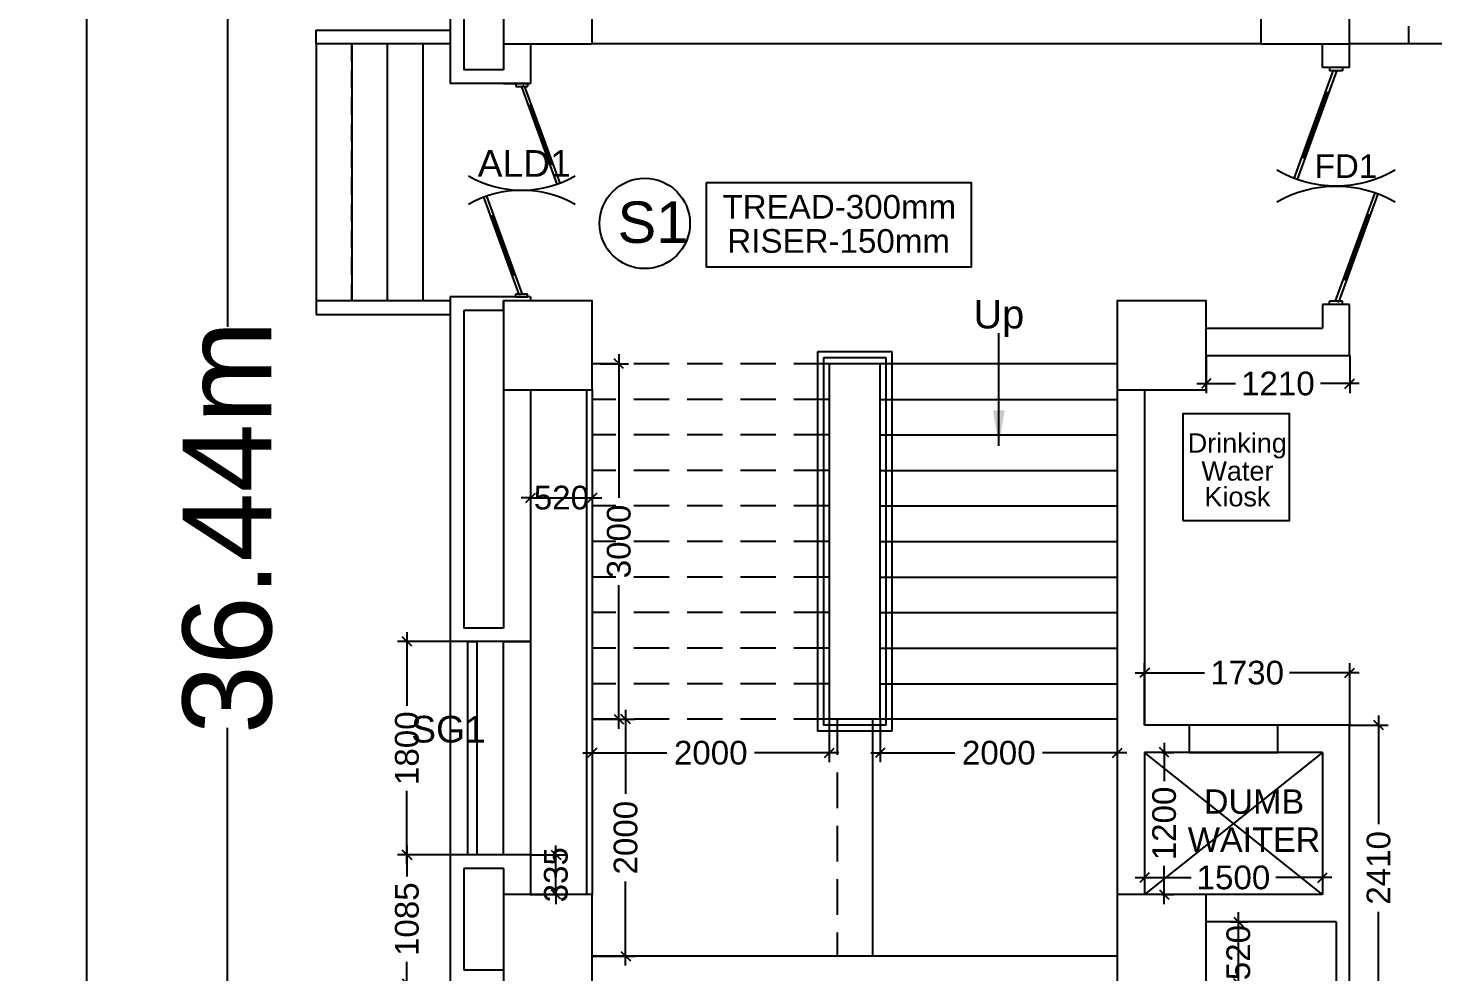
# Model space of a CAD drawing. Extents: x 6345096 to 6738923, y -6490958 to -6305885.
# Drawn here: x 6527889 to 6539742, y -6358988 to -6351022 of the extents above; entities that cross this region are included whole.
import ezdxf
from ezdxf.enums import TextEntityAlignment as Align

# ---------------------------------------------------------------- set-up
doc = ezdxf.new("R2010")
doc.units = 0
doc.header["$LTSCALE"] = 600
doc.header["$MEASUREMENT"] = 0
doc.header["$PDMODE"] = 35
doc.linetypes.add('DASHED', pattern=[0.75, 0.5, -0.25])
doc.linetypes.add('HIDDEN', pattern=[0.375, 0.25, -0.125])
doc.layers.get('0').update_dxf_attribs({"linetype": 'CONTINUOUS'})
doc.layers.get('Defpoints').update_dxf_attribs({"linetype": 'CONTINUOUS'})
for name, color, linetype in [('DIM', 8, 'CONTINUOUS'), ('DOOR', 32, 'CONTINUOUS'), ('Duct', 8, 'CONTINUOUS'), ('Ele Proje.', 7, 'CONTINUOUS'), ('Ele. Proj', 7, 'CONTINUOUS'), ('Fire Door', 10, 'CONTINUOUS'), ('HS', 251, 'CONTINUOUS'), ('joinery', 7, 'CONTINUOUS'), ('LA-column', 3, 'CONTINUOUS'), ('Railing', 21, 'CONTINUOUS'), ('Stairscase', 7, 'CONTINUOUS'), ('STEPS', 7, 'CONTINUOUS'), ('TEXT', 6, 'CONTINUOUS'), ('Walls', 7, 'CONTINUOUS'), ('WIN', 151, 'CONTINUOUS'), ('Working Dim', 5, 'CONTINUOUS')]:
    doc.layers.add(name, color=color, linetype=linetype)
doc.styles.add('ari', font='arial.ttf')
doc.styles.add('ARIAL', font='arial.ttf')
doc.styles.get("Standard").update_dxf_attribs({"font": 'romans.shx'})
doc.dimstyles.new('int. dim', dxfattribs={"dimtxt": 200, "dimasz": 80, "dimexe": 80, "dimexo": 0, "dimgap": 70, "dimtad": 0, "dimdec": 0, "dimzin": 12, "dimdsep": 46, "dimtxsty": 'ari', "dimblk": 'OBLIQUE', "dimcen": 2, "dimdle": 80, "dimclrd": 256, "dimclre": 256, "dimclrt": 6, "dimadec": 0, "dimazin": 0, "dimtfac": 1, "dimtdec": 0, "dimtix": 1, "dimtmove": 2, "dimatfit": 3, "dimfxl": 1, "dimtolj": 1, "dimtzin": 0, "dimlwd": -1, "dimlwe": -1, "dimarcsym": 0})
doc.dimstyles.new('STANDARD$0', dxfattribs={"dimscale": 0, "dimtxt": 150, "dimasz": 125, "dimexe": 0.75, "dimexo": 1, "dimgap": 25, "dimtad": 1, "dimdec": 0, "dimdsep": 46, "dimtxsty": 'Standard', "dimblk1": 'DOT', "dimblk2": 'DOT', "dimsah": 1, "dimcen": 2.5, "dimclrd": 1, "dimclre": 1, "dimclrt": 3, "dimadec": 0, "dimazin": 0, "dimtfac": 1, "dimtdec": 0, "dimtmove": 0, "dimatfit": 3, "dimldrblk": 'DOT', "dimfxl": 1, "dimtolj": 1, "dimtzin": 0, "dimarcsym": 0})

# ---------------------------------------------------------------- blocks, each defined once
blk = doc.blocks.new('A$C15456D16')
at = {"layer": 'Fire Door'}
for p, q in [((969, -4), (56, 329)), ((969, -4), (56, 329)), ((969, -4), (56, 329)), ((979, 23), (65, 355)), ((979, 23), (65, 355)), ((979, 23), (65, 355)), ((248, 289), (238, 262)), ((248, 289), (238, 262)), ((248, 289), (238, 262)), ((791, 76), (243, 276)), ((791, 76), (243, 276)), ((791, 76), (243, 276)), ((-1000, 56), (-972, 56)), ((-1000, -56), (-1000, 56)), ((-1000, 56), (-972, 56)), ((-1000, -56), (-1000, 56)), ((-1000, 56), (-972, 56)), ((-1000, -56), (-1000, 56)), ((-979, -23), (-969, 4)), ((-979, -23), (-969, 4)), ((-979, -23), (-969, 4)), ((-972, -56), (-972, 56)), ((-972, -56), (-972, 56)), ((-972, -56), (-972, 56)), ((-969, 4), (-56, -329)), ((-969, 4), (-56, -329)), ((-969, 4), (-56, -329)), ((796, 89), (786, 63)), ((796, 89), (786, 63)), ((796, 89), (786, 63)), ((979, 23), (969, -4)), ((979, 23), (969, -4)), ((979, 23), (969, -4)), ((1000, 56), (972, 56)), ((972, -56), (972, 56)), ((1000, 56), (972, 56)), ((972, -56), (972, 56)), ((1000, 56), (972, 56)), ((972, -56), (972, 56)), ((1000, -56), (1000, 56)), ((1000, -56), (1000, 56)), ((1000, -56), (1000, 56)), ((-1000, -56), (-972, -56)), ((-1000, -56), (-972, -56)), ((-1000, -56), (-972, -56)), ((-979, -23), (-65, -355)), ((-979, -23), (-65, -355)), ((-979, -23), (-65, -355)), ((-796, -89), (-786, -63)), ((-796, -89), (-786, -63)), ((-796, -89), (-786, -63)), ((-791, -76), (-243, -276)), ((-791, -76), (-243, -276)), ((-791, -76), (-243, -276)), ((1000, -56), (972, -56)), ((1000, -56), (972, -56)), ((1000, -56), (972, -56)), ((-238, -262), (-248, -289)), ((-238, -262), (-248, -289)), ((-238, -262), (-248, -289))]:
    blk.add_line(p, q, dxfattribs=at)
at = {"layer": 'Fire Door', "extrusion": (0, 0, -1)}
for centre, major_axis, start_param, end_param in [((-1000, 0), (-1000, 0), 2.617886, 3.665084), ((-1000, 0), (-1000, 0), 2.617886, 3.665084), ((-1000, 0), (-1000, 0), 2.617886, 3.665084), ((1000, 0), (1000, 0), 2.618102, 3.665299), ((1000, 0), (1000, 0), 2.618102, 3.665299), ((1000, 0), (1000, 0), 2.618102, 3.665299)]:
    blk.add_ellipse(centre, major_axis=major_axis, ratio=1, start_param=start_param, end_param=end_param, dxfattribs=at)
blk = doc.blocks.new('_Oblique')
at = {"color": 0, "linetype": 'ByBlock', "lineweight": -2}
blk.add_line((-0.5, -0.5), (0.5, 0.5), dxfattribs=at)
blk = doc.blocks.new('*D468')
at = {"layer": 'Defpoints', "color": 0, "transparency": 16777216}
for p in [(6531899, -6337015, 5), (6528381, -6454874), (6532049, -6454874, 5)]:
    blk.add_point(p, dxfattribs=at)
at = {"layer": 'DIM', "color": 8, "transparency": 16777216}
for p, q in [((6528381, -6336715), (6528381, -6393996)), ((6531899, -6337015), (6528081, -6337015)), ((6528381, -6455174), (6528381, -6397894)), ((6532049, -6454874), (6528081, -6454874))]:
    blk.add_line(p, q, dxfattribs=at)
at = {"layer": 'DIM', "color": 8, "transparency": 16777216, "xscale": 300, "yscale": 300, "zscale": 300}
for p, rotation in [((6528381, -6337015), 90), ((6528381, -6454874), 270)]:
    blk.add_blockref('_Oblique', p, dxfattribs=dict(at, rotation=rotation))
at = {"layer": 'DIM', "color": 7, "transparency": 16777216, "insert": (6528381, -6395945), "char_height": 750, "attachment_point": 5, "rotation": 90, "style": 'ari'}
blk.add_mtext('\\A1;117.86m', dxfattribs=at)
blk = doc.blocks.new('*D476')
at = {"layer": 'Defpoints', "color": 0, "transparency": 16777216}
for p in [(6537829, -6353785, 5), (6539040, -6353785, 5), (6539040, -6354023)]:
    blk.add_point(p, dxfattribs=at)
at = {"layer": 'Working Dim', "transparency": 16777216}
for p, q in [((6537829, -6353785), (6537829, -6354103)), ((6539040, -6353785), (6539040, -6354103)), ((6537749, -6354023), (6538076, -6354023)), ((6539120, -6354023), (6538793, -6354023))]:
    blk.add_line(p, q, dxfattribs=at)
at = {"layer": 'Working Dim', "transparency": 16777216, "xscale": 80, "yscale": 80, "zscale": 80, "rotation": 180}
blk.add_blockref('_Oblique', (6537829, -6354023), dxfattribs=at)
at = {"layer": 'Working Dim', "transparency": 16777216, "xscale": 80, "yscale": 80, "zscale": 80}
blk.add_blockref('_Oblique', (6539040, -6354023), dxfattribs=at)
at = {"layer": 'Working Dim', "color": 6, "transparency": 16777216, "insert": (6538434, -6354023), "char_height": 200, "attachment_point": 5, "style": 'ari'}
blk.add_mtext('\\A1;1210', dxfattribs=at)
blk = doc.blocks.new('*D498')
at = {"layer": 'Defpoints', "color": 0, "transparency": 16777216}
for p in [(6538035, -6358565, 5), (6538101, -6358565), (6538035, -6359085, 5)]:
    blk.add_point(p, dxfattribs=at)
at = {"layer": 'Working Dim', "transparency": 16777216}
for p, q in [((6538035, -6358565), (6538181, -6358565)), ((6538101, -6358565), (6538101, -6358485)), ((6538101, -6359085), (6538101, -6358565)), ((6538035, -6359085), (6538181, -6359085)), ((6538101, -6359085), (6538101, -6359165))]:
    blk.add_line(p, q, dxfattribs=at)
at = {"layer": 'Working Dim', "transparency": 16777216, "xscale": 80, "yscale": 80, "zscale": 80}
for p, rotation in [((6538101, -6358565), 270), ((6538101, -6359085), 90)]:
    blk.add_blockref('_Oblique', p, dxfattribs=dict(at, rotation=rotation))
at = {"layer": 'Working Dim', "color": 6, "transparency": 16777216, "insert": (6538101, -6358825), "char_height": 200, "attachment_point": 5, "rotation": 90, "style": 'ari'}
blk.add_mtext('\\A1;520', dxfattribs=at)
blk = doc.blocks.new('*D501')
at = {"layer": 'Defpoints', "color": 0, "transparency": 16777216}
for p in [(6539040, -6356905, 5), (6539284, -6356905), (6539040, -6359315, 5)]:
    blk.add_point(p, dxfattribs=at)
at = {"layer": 'Working Dim', "transparency": 16777216}
for p, q in [((6539040, -6356905), (6539364, -6356905)), ((6539284, -6356825), (6539284, -6357740)), ((6539284, -6359395), (6539284, -6358480)), ((6539040, -6359315), (6539364, -6359315))]:
    blk.add_line(p, q, dxfattribs=at)
at = {"layer": 'Working Dim', "transparency": 16777216, "xscale": 80, "yscale": 80, "zscale": 80}
for p, rotation in [((6539284, -6356905), 90), ((6539284, -6359315), 270)]:
    blk.add_blockref('_Oblique', p, dxfattribs=dict(at, rotation=rotation))
at = {"layer": 'Working Dim', "color": 6, "transparency": 16777216, "insert": (6539284, -6358110), "char_height": 200, "attachment_point": 5, "rotation": 90, "style": 'ari'}
blk.add_mtext('\\A1;2410', dxfattribs=at)
blk = doc.blocks.new('*D502')
at = {"layer": 'Defpoints', "color": 0, "transparency": 16777216}
for p in [(6539040, -6356463), (6537310, -6356905, 5), (6539040, -6356905)]:
    blk.add_point(p, dxfattribs=at)
at = {"layer": 'Working Dim', "transparency": 16777216}
for p, q in [((6537230, -6356463), (6537816, -6356463)), ((6537310, -6356905), (6537310, -6356383)), ((6539120, -6356463), (6538533, -6356463)), ((6539040, -6356905), (6539040, -6356383))]:
    blk.add_line(p, q, dxfattribs=at)
at = {"layer": 'Working Dim', "transparency": 16777216, "xscale": 80, "yscale": 80, "zscale": 80, "rotation": 180}
blk.add_blockref('_Oblique', (6537310, -6356463), dxfattribs=at)
at = {"layer": 'Working Dim', "transparency": 16777216, "xscale": 80, "yscale": 80, "zscale": 80}
blk.add_blockref('_Oblique', (6539040, -6356463), dxfattribs=at)
at = {"layer": 'Working Dim', "color": 6, "transparency": 16777216, "insert": (6538175, -6356463), "char_height": 200, "attachment_point": 5, "style": 'ari'}
blk.add_mtext('\\A1;1730', dxfattribs=at)
blk = doc.blocks.new('*D503')
at = {"layer": 'Defpoints', "color": 0, "transparency": 16777216}
for p in [(6537309, -6358178, 5), (6538810, -6358178, 5), (6538810, -6358192)]:
    blk.add_point(p, dxfattribs=at)
at = {"layer": 'Working Dim', "transparency": 16777216}
for p, q in [((6537229, -6358192), (6537701, -6358192)), ((6537309, -6358178), (6537309, -6358272)), ((6538890, -6358192), (6538418, -6358192)), ((6538810, -6358178), (6538810, -6358272))]:
    blk.add_line(p, q, dxfattribs=at)
at = {"layer": 'Working Dim', "transparency": 16777216, "xscale": 80, "yscale": 80, "zscale": 80, "rotation": 180}
blk.add_blockref('_Oblique', (6537309, -6358192), dxfattribs=at)
at = {"layer": 'Working Dim', "transparency": 16777216, "xscale": 80, "yscale": 80, "zscale": 80}
blk.add_blockref('_Oblique', (6538810, -6358192), dxfattribs=at)
at = {"layer": 'Working Dim', "color": 6, "transparency": 16777216, "insert": (6538059, -6358192), "char_height": 200, "attachment_point": 5, "style": 'ari'}
blk.add_mtext('\\A1;1500', dxfattribs=at)
blk = doc.blocks.new('*D504')
at = {"layer": 'Defpoints', "color": 0, "transparency": 16777216}
for p in [(6537454, -6357135, 5), (6537475, -6357135), (6537454, -6358335, 5)]:
    blk.add_point(p, dxfattribs=at)
at = {"layer": 'Working Dim', "transparency": 16777216}
for p, q in [((6537475, -6357055), (6537475, -6357377)), ((6537454, -6357135), (6537555, -6357135)), ((6537475, -6358415), (6537475, -6358094)), ((6537454, -6358335), (6537555, -6358335))]:
    blk.add_line(p, q, dxfattribs=at)
at = {"layer": 'Working Dim', "transparency": 16777216, "xscale": 80, "yscale": 80, "zscale": 80}
for p, rotation in [((6537475, -6357135), 90), ((6537475, -6358335), 270)]:
    blk.add_blockref('_Oblique', p, dxfattribs=dict(at, rotation=rotation))
at = {"layer": 'Working Dim', "color": 6, "transparency": 16777216, "insert": (6537475, -6357735), "char_height": 200, "attachment_point": 5, "rotation": 90, "style": 'ari'}
blk.add_mtext('\\A1;1200', dxfattribs=at)
blk = doc.blocks.new('*D1292')
at = {"layer": 'Defpoints', "color": 0, "transparency": 16777216}
for p in [(6529573, -6337015), (6532419, -6337015, 3), (6531899, -6373456, -1)]:
    blk.add_point(p, dxfattribs=at)
at = {"layer": 'DIM', "color": 8, "transparency": 16777216}
for p, q in [((6529573, -6336715), (6529573, -6353543)), ((6532419, -6337015), (6529273, -6337015)), ((6529573, -6373756), (6529573, -6356928)), ((6531899, -6373456), (6529273, -6373456))]:
    blk.add_line(p, q, dxfattribs=at)
at = {"layer": 'DIM', "color": 8, "transparency": 16777216, "xscale": 300, "yscale": 300, "zscale": 300}
for p, rotation in [((6529573, -6337015), 90), ((6529573, -6373456), 270)]:
    blk.add_blockref('_Oblique', p, dxfattribs=dict(at, rotation=rotation))
at = {"layer": 'DIM', "color": 7, "transparency": 16777216, "insert": (6529573, -6355235), "char_height": 750, "attachment_point": 5, "rotation": 90, "style": 'ari'}
blk.add_mtext('\\A1;36.44m', dxfattribs=at)
blk = doc.blocks.new('Z$W@#5624')
at = {"layer": 'DOOR'}
for p, q in [((19, 470), (840, 769)), ((28, 446), (849, 745)), ((188, 518), (680, 697)), ((676, 709), (685, 685)), ((0, 400), (0, 499)), ((0, 499), (25, 499)), ((25, 400), (25, 499)), ((183, 529), (192, 506)), ((1798, 499), (1773, 499)), ((1773, 400), (1773, 499)), ((1798, 400), (1798, 499)), ((0, 400), (25, 400)), ((19, 470), (28, 446)), ((1770, 453), (949, 154)), ((1779, 429), (957, 130)), ((1610, 381), (1117, 202)), ((1614, 369), (1606, 393)), ((1779, 429), (1770, 453)), ((1798, 400), (1773, 400)), ((1113, 214), (1122, 190))]:
    blk.add_line(p, q, dxfattribs=at)
at = {"layer": 'DOOR', "color": 145}
for centre, start_param, end_param in [((0, 449), 2.617994, 3.665191), ((1798, 449), -0.523599, 0.523599)]:
    blk.add_ellipse(centre, major_axis=(-899, 0), ratio=1, start_param=start_param, end_param=end_param, dxfattribs=at)
blk = doc.blocks.new('*D1612')
at = {"layer": 'Defpoints', "color": 0, "transparency": 16777216}
for p in [(6531899, -6356200, -8), (6531086, -6358000), (6531899, -6358000, -13)]:
    blk.add_point(p, dxfattribs=at)
at = {"layer": 'Working Dim', "transparency": 16777216}
for p, q in [((6531899, -6356200), (6531006, -6356200)), ((6531086, -6356120), (6531086, -6356742)), ((6531086, -6358080), (6531086, -6357459)), ((6531899, -6358000), (6531006, -6358000))]:
    blk.add_line(p, q, dxfattribs=at)
at = {"layer": 'Working Dim', "transparency": 16777216, "xscale": 80, "yscale": 80, "zscale": 80}
for p, rotation in [((6531086, -6356200), 90), ((6531086, -6358000), 270)]:
    blk.add_blockref('_Oblique', p, dxfattribs=dict(at, rotation=rotation))
at = {"layer": 'Working Dim', "color": 6, "transparency": 16777216, "insert": (6531086, -6357100), "char_height": 200, "attachment_point": 5, "rotation": 90, "style": 'ari'}
blk.add_mtext('\\A1;1800', dxfattribs=at)
blk = doc.blocks.new('*D1613')
at = {"layer": 'Defpoints', "color": 0, "transparency": 16777216}
for p in [(6531899, -6358000, -23), (6531086, -6359085), (6531899, -6359085, -10)]:
    blk.add_point(p, dxfattribs=at)
at = {"layer": 'Working Dim', "transparency": 16777216}
for p, q in [((6531899, -6358000), (6531006, -6358000)), ((6531086, -6357920), (6531086, -6358183)), ((6531086, -6359165), (6531086, -6358903)), ((6531899, -6359085), (6531006, -6359085))]:
    blk.add_line(p, q, dxfattribs=at)
at = {"layer": 'Working Dim', "transparency": 16777216, "xscale": 80, "yscale": 80, "zscale": 80}
for p, rotation in [((6531086, -6358000), 90), ((6531086, -6359085), 270)]:
    blk.add_blockref('_Oblique', p, dxfattribs=dict(at, rotation=rotation))
at = {"layer": 'Working Dim', "color": 6, "transparency": 16777216, "insert": (6531086, -6358543), "char_height": 200, "attachment_point": 5, "rotation": 90, "style": 'ari'}
blk.add_mtext('\\A1;1085', dxfattribs=at)
blk = doc.blocks.new('*D1614')
at = {"layer": 'Defpoints', "color": 0, "transparency": 16777216}
for p in [(6532129, -6358000, -22), (6532343, -6358000), (6532126, -6358335, -9)]:
    blk.add_point(p, dxfattribs=at)
at = {"layer": 'Working Dim', "transparency": 16777216}
for p, q in [((6532129, -6358000), (6532423, -6358000)), ((6532343, -6358000), (6532343, -6357920)), ((6532343, -6358335), (6532343, -6358000)), ((6532126, -6358335), (6532423, -6358335)), ((6532343, -6358335), (6532343, -6358415))]:
    blk.add_line(p, q, dxfattribs=at)
at = {"layer": 'Working Dim', "transparency": 16777216, "xscale": 80, "yscale": 80, "zscale": 80}
for p, rotation in [((6532343, -6358000), 270), ((6532343, -6358335), 90)]:
    blk.add_blockref('_Oblique', p, dxfattribs=dict(at, rotation=rotation))
at = {"layer": 'Working Dim', "color": 6, "transparency": 16777216, "insert": (6532343, -6358168), "char_height": 200, "attachment_point": 5, "rotation": 90, "style": 'ari'}
blk.add_mtext('\\A1;335', dxfattribs=at)
blk = doc.blocks.new('*D1615')
at = {"layer": 'Defpoints', "color": 0, "transparency": 16777216}
for p in [(6532129, -6354975, -11), (6532649, -6354975, -9), (6532649, -6354986)]:
    blk.add_point(p, dxfattribs=at)
at = {"layer": 'Working Dim', "transparency": 16777216}
for p, q in [((6532129, -6354986), (6532049, -6354986)), ((6532129, -6354975), (6532129, -6355066)), ((6532129, -6354986), (6532649, -6354986)), ((6532649, -6354975), (6532649, -6355066)), ((6532649, -6354986), (6532729, -6354986))]:
    blk.add_line(p, q, dxfattribs=at)
at = {"layer": 'Working Dim', "transparency": 16777216, "xscale": 80, "yscale": 80, "zscale": 80}
blk.add_blockref('_Oblique', (6532129, -6354986), dxfattribs=at)
at = {"layer": 'Working Dim', "transparency": 16777216, "xscale": 80, "yscale": 80, "zscale": 80, "rotation": 180}
blk.add_blockref('_Oblique', (6532649, -6354986), dxfattribs=at)
at = {"layer": 'Working Dim', "color": 6, "transparency": 16777216, "insert": (6532389, -6354986), "char_height": 200, "attachment_point": 5, "style": 'ari'}
blk.add_mtext('\\A1;520', dxfattribs=at)
blk = doc.blocks.new('*D1742')
at = {"layer": 'Defpoints', "color": 0, "transparency": 16777216}
for p in [(6535079, -6356855, -5), (6537079, -6356855, 1), (6537079, -6357139)]:
    blk.add_point(p, dxfattribs=at)
at = {"layer": 'Working Dim', "transparency": 16777216}
for p, q in [((6535079, -6356855), (6535079, -6357219)), ((6537079, -6356855), (6537079, -6357219)), ((6534999, -6357139), (6535709, -6357139)), ((6537159, -6357139), (6536449, -6357139))]:
    blk.add_line(p, q, dxfattribs=at)
at = {"layer": 'Working Dim', "transparency": 16777216, "xscale": 80, "yscale": 80, "zscale": 80, "rotation": 180}
blk.add_blockref('_Oblique', (6535079, -6357139), dxfattribs=at)
at = {"layer": 'Working Dim', "transparency": 16777216, "xscale": 80, "yscale": 80, "zscale": 80}
blk.add_blockref('_Oblique', (6537079, -6357139), dxfattribs=at)
at = {"layer": 'Working Dim', "color": 6, "transparency": 16777216, "insert": (6536079, -6357139), "char_height": 200, "attachment_point": 5, "style": 'ari'}
blk.add_mtext('\\A1;2000', dxfattribs=at)
blk = doc.blocks.new('*D1743')
at = {"layer": 'Defpoints', "color": 0, "transparency": 16777216}
for p in [(6532649, -6356855, 1), (6534649, -6356855), (6534649, -6357139)]:
    blk.add_point(p, dxfattribs=at)
at = {"layer": 'Working Dim', "transparency": 16777216}
for p, q in [((6532649, -6356855), (6532649, -6357219)), ((6534649, -6356855), (6534649, -6357219)), ((6532569, -6357139), (6533279, -6357139)), ((6534729, -6357139), (6534019, -6357139))]:
    blk.add_line(p, q, dxfattribs=at)
at = {"layer": 'Working Dim', "transparency": 16777216, "xscale": 80, "yscale": 80, "zscale": 80, "rotation": 180}
blk.add_blockref('_Oblique', (6532649, -6357139), dxfattribs=at)
at = {"layer": 'Working Dim', "transparency": 16777216, "xscale": 80, "yscale": 80, "zscale": 80}
blk.add_blockref('_Oblique', (6534649, -6357139), dxfattribs=at)
at = {"layer": 'Working Dim', "color": 6, "transparency": 16777216, "insert": (6533649, -6357139), "char_height": 200, "attachment_point": 5, "style": 'ari'}
blk.add_mtext('\\A1;2000', dxfattribs=at)
blk = doc.blocks.new('*D1744')
at = {"layer": 'Defpoints', "color": 0, "transparency": 16777216}
for p in [(6532715, -6353855, 2), (6532649, -6356855), (6532874, -6356855)]:
    blk.add_point(p, dxfattribs=at)
at = {"layer": 'Working Dim', "transparency": 16777216}
for p, q in [((6532715, -6353855), (6532954, -6353855)), ((6532874, -6353775), (6532874, -6354987)), ((6532874, -6356935), (6532874, -6355724)), ((6532649, -6356855), (6532954, -6356855))]:
    blk.add_line(p, q, dxfattribs=at)
at = {"layer": 'Working Dim', "transparency": 16777216, "xscale": 80, "yscale": 80, "zscale": 80}
for p, rotation in [((6532874, -6353855), 90), ((6532874, -6356855), 270)]:
    blk.add_blockref('_Oblique', p, dxfattribs=dict(at, rotation=rotation))
at = {"layer": 'Working Dim', "color": 6, "transparency": 16777216, "insert": (6532874, -6355355), "char_height": 200, "attachment_point": 5, "rotation": 90, "style": 'ari'}
blk.add_mtext('\\A1;3000', dxfattribs=at)
blk = doc.blocks.new('*D1745')
at = {"layer": 'Defpoints', "color": 0, "transparency": 16777216}
for p in [(6532725, -6356855, 0), (6532649, -6358855, 5), (6532931, -6358855)]:
    blk.add_point(p, dxfattribs=at)
at = {"layer": 'Working Dim', "transparency": 16777216}
for p, q in [((6532931, -6356775), (6532931, -6357485)), ((6532725, -6356855), (6533011, -6356855)), ((6532931, -6358935), (6532931, -6358225)), ((6532649, -6358855), (6533011, -6358855))]:
    blk.add_line(p, q, dxfattribs=at)
at = {"layer": 'Working Dim', "transparency": 16777216, "xscale": 80, "yscale": 80, "zscale": 80}
for p, rotation in [((6532931, -6356855), 90), ((6532931, -6358855), 270)]:
    blk.add_blockref('_Oblique', p, dxfattribs=dict(at, rotation=rotation))
at = {"layer": 'Working Dim', "color": 6, "transparency": 16777216, "insert": (6532931, -6357855), "char_height": 200, "attachment_point": 5, "rotation": 90, "style": 'ari'}
blk.add_mtext('\\A1;2000', dxfattribs=at)
blk = doc.blocks.new('A$C2CD672AE')
at = {"layer": 'Ele Proje.', "color": 8, "linetype": 'HIDDEN'}
for p, q in [((1130, 106018.4, 14.1), (1130, 104933.4, 14.1)), ((1245, 105903.4, 14.1), (1245, 105048.4, 14.1)), ((1580, 105048.4, 14.1), (1245, 105048.4, 14.1)), ((1810, 104933.4, 14.1), (1130, 104933.4, 14.1)), ((1130, 103133.4, 3.7), (1130.1, 97338.4, 14.1)), ((1810, 103133.4, -7.5), (1130, 103133.4, 3.7)), ((1245, 103018.4, 3.7), (1245.1, 100338.4, 18.8)), ((1580, 103018.4, -3.7), (1245, 103018.4, 1.8)), ((1580, 100338.4, 18.8), (1245, 100338.4, 18.8)), ((1810, 100223.4, 18.8), (1130, 100223.4, 18.8)), ((1810, 98423.4, 2.9), (1130, 98423.4, 14.1)), ((1580, 98308.4, 6.7), (1245, 98308.4, 12.2)), ((1245.1, 98308.4, 14.1), (1245.1, 97453.4, 14.1)), ((1245.1, 97453.4, 14.1), (1580, 97453.4, 14.1))]:
    blk.add_line(p, q, dxfattribs=at)
at = {"layer": 'Ele. Proj', "color": 8, "linetype": 'HIDDEN'}
for p, q in [((1580, 105268.4, 3.8), (1580, 105048.4, 3.7)), ((1810, 105268.4, 3.8), (1810, 104933.4, 3.7)), ((1810, 103133.4, -7.5), (1810, 103098.4, 2.8)), ((1580, 103018.4, -7.5), (1580, 103098.4, 2.8)), ((1580, 102348.4, 2.4), (1580, 100338.4, 6)), ((1810, 102348.4, 2.4), (1810, 98088.4, 0.4)), ((1580, 98308.4, 0.5), (1580, 98088.4, 0.4))]:
    blk.add_line(p, q, dxfattribs=at)
at = {"layer": 'Railing', "color": 8, "linetype": 'HIDDEN'}
for p, q in [((2280, 102348.4, 5.1), (2280, 98088.4, 5.1)), ((2330, 102348.4, 5.1), (2330, 98088.4, 5.1))]:
    blk.add_line(p, q, dxfattribs=at)
at = {"layer": 'Railing', "color": 8, "linetype": 'HIDDEN', "elevation": -0.2}
blk.add_lwpolyline([(7312.9, 101246.2), (8212.9, 101246.2), (8212.9, 102146.2), (7312.9, 102146.2)], close=True, dxfattribs=at)
at = {"layer": 'Stairscase', "color": 8, "linetype": 'HIDDEN'}
for p, q in [((0, 105268.4, 2.3), (0, 103098, 2.3)), ((300, 105268.4, 2.3), (300, 103098, 2.3)), ((600, 105268.4, 2.3), (600, 103098, 2.3)), ((900, 105268.4, 2.3), (900, 103098, 2.3))]:
    blk.add_line(p, q, dxfattribs=at)
at = {"layer": 'Walls', "color": 8, "linetype": 'HIDDEN'}
for p, q in [((9220, 105268.4), (9220, 105498.4)), ((1580, 105268.4), (1580, 105083.5)), ((1810, 105268.4), (1810, 105083.5)), ((7970.2, 105268.4), (2330, 105268.4)), ((8490.1, 105068.4), (8490.1, 105268.4)), ((8720.1, 105068.4), (8720.1, 105268.4)), ((9220, 105268.4), (8720.1, 105268.4)), ((8720.1, 105068.4), (8490.1, 105068.4)), ((1580, 104933.4, 3.7), (1810, 104933.4, 3.7)), ((1130, 103098.5), (0, 103098.6)), ((0, 103098.6), (0, 102983.6)), ((8720.1, 103068.4), (8490.1, 103068.4)), ((8490.1, 103068.4), (8490.1, 102868.4)), ((8720.1, 102638.4), (8720.1, 103068.4)), ((0, 102983.6), (1130, 102983.6)), ((7510, 102868.4), (8490.1, 102868.4)), ((8720.1, 102868.4), (8720.2, 102868.4)), ((7510, 102638.4), (8720.2, 102638.4)), ((6760, 102348.4), (6760, 98088.4)), ((6990, 102348.4), (6990.1, 99518.4)), ((1130, 100223.4, -4.4), (1130, 98423.4, -9)), ((8720.1, 99518.4), (6990.1, 99518.4)), ((8720.1, 97108.4), (8720.1, 99518.4)), ((8490.1, 99288.4), (6990, 99288.4)), ((6990.1, 99288.4), (6990, 98088.4)), ((8490.1, 99288.4), (8490.1, 98088.4)), ((8490.1, 98088.4), (7510, 98088.4)), ((8605.1, 97858.4), (7510, 97858.4)), ((8605.1, 97858.4), (8605.1, 97108.4)), ((6760, 97568.4), (2330, 97568.4))]:
    blk.add_line(p, q, dxfattribs=at)
blk.add_lwpolyline([(1130, 105268.4), (0, 105268.4), (0, 105383.4), (1130, 105383.4)], dxfattribs=at)
at = {"layer": 'Walls', "color": 8, "linetype": 'HIDDEN', "flags": 128}
blk.add_lwpolyline([(9220, 105268.4), (8720.1, 105268.4)], dxfattribs=at)

msp = doc.modelspace()

# ---------------------------------------------------------------- linework, layer by layer
msp.add_circle((6533092.277, -6352671.017), 381.426)
at = {"layer": 'DOOR', "linetype": 'Continuous', "elevation": -0.348}
msp.add_lwpolyline([(6538434.457, -6356905.476), (6537684.457, -6356905.476), (6537684.457, -6357135.476), (6538434.457, -6357135.476)], close=True, dxfattribs=at)
at = {"layer": 'Duct', "color": 8, "linetype": 'DASHED', "ltscale": 500}
for p, q in [((6538809.526, -6358335.476, 5.131), (6537309.526, -6357135.476, 5.131)), ((6538809.526, -6357135.476, 5.131), (6537309.526, -6358335.476, 5.131))]:
    msp.add_line(p, q, dxfattribs=at)
at = {"layer": 'Ele Proje.', "color": 1}
for p, q in [((6531449.388, -6350405.476, 14.103), (6531449.401, -6351490.473, 14.103)), ((6531564.39, -6350520.476, 14.103), (6531564.399, -6351375.472, 14.103)), ((6531899.388, -6351375.468, 14.103), (6531564.399, -6351375.472, 14.103)), ((6532129.388, -6351490.465, 14.103), (6531449.401, -6351490.473, 14.103)), ((6531449.418, -6353290.465, 3.668), (6531449.487, -6359085.491, 14.103)), ((6532129.388, -6353290.465, -7.492), (6531449.418, -6353290.465, 3.668)), ((6531564.419, -6353405.465, 3.668), (6531564.456, -6356085.472, 18.758)), ((6531899.388, -6353405.465, -3.717), (6531564.419, -6353405.465, 1.78)), ((6531899.388, -6356085.468, 18.758), (6531564.399, -6356085.472, 18.758)), ((6532129.388, -6356200.466, 18.758), (6531449.401, -6356200.474, 18.758)), ((6532129.388, -6358000.466, 2.943), (6531449.418, -6358000.466, 14.103)), ((6531899.388, -6358115.466, 6.718), (6531564.419, -6358115.466, 12.215)), ((6531564.476, -6358115.466, 14.103), (6531564.486, -6358970.491, 14.103)), ((6531564.486, -6358970.491, 14.103), (6531899.388, -6358970.491, 14.103))]:
    msp.add_line(p, q, dxfattribs=at)
at = {"layer": 'Ele. Proj', "color": 6}
for p, q in [((6531899.388, -6351155.476, 3.83), (6531899.388, -6351375.468, 3.723)), ((6532129.388, -6351155.476, 3.83), (6532129.388, -6351490.465, 3.668)), ((6531899.388, -6353405.465, -7.547), (6531899.388, -6353325.455, 2.782)), ((6532129.388, -6353290.465, -7.492), (6532129.388, -6353325.455, 2.782)), ((6531899.388, -6354075.455, 2.419), (6531899.388, -6356085.468, 5.959)), ((6532129.388, -6354075.455, 2.419), (6532129.388, -6358335.458, 0.362)), ((6531899.388, -6358115.466, 0.468), (6531899.388, -6358335.458, 0.362))]:
    msp.add_line(p, q, dxfattribs=at)
at = {"layer": 'LA-column', "color": 2}
for points in [[(6531899.389, -6351155.366), (6532649.389, -6351155.366), (6532649.389, -6350405.366), (6531899.389, -6350405.366)], [(6531899.389, -6354075.455), (6532649.389, -6354075.455), (6532649.389, -6353325.455), (6531899.389, -6353325.455)], [(6531899.389, -6359085.366), (6532649.389, -6359085.366), (6532649.389, -6358335.366), (6531899.389, -6358335.366)]]:
    msp.add_lwpolyline(points, close=True, dxfattribs=at)
for points, elevation in [([(6538289.524, -6351155.366), (6539039.524, -6351155.366), (6539039.524, -6350405.366), (6538289.524, -6350405.366)], 7.743), ([(6537079.388, -6354075.464), (6537829.388, -6354075.464), (6537829.388, -6353325.464), (6537079.388, -6353325.464)], 2.092), ([(6537079.388, -6359085.366), (6537829.388, -6359085.366), (6537829.388, -6358335.366), (6537079.388, -6358335.366)], 2.092)]:
    msp.add_lwpolyline(points, close=True, dxfattribs=dict(at, elevation=elevation))
at = {"layer": 'Railing', "linetype": 'Continuous'}
for p, q in [((6535179.388, -6353755.464), (6534549.388, -6353755.464)), ((6534549.388, -6353755.464, -0.344), (6534549.388, -6356955.476, 0.005)), ((6535129.388, -6353805.464), (6534599.388, -6353805.464)), ((6534599.388, -6353805.464, -0.348), (6534599.388, -6356905.476)), ((6535129.388, -6356905.476, 0.006), (6535129.388, -6353805.464, -0.348)), ((6535179.388, -6356955.476, 0.011), (6535179.388, -6353755.464, -0.354))]:
    msp.add_line(p, q, dxfattribs=at)
at = {"layer": 'Railing'}
for p, q in [((6532599.389, -6354075.455, 5.131), (6532599.388, -6358335.458, 5.131)), ((6532649.389, -6354075.455, 5.131), (6532649.388, -6358335.458, 5.131))]:
    msp.add_line(p, q, dxfattribs=at)
at = {"layer": 'Railing', "linetype": 'Continuous', "elevation": -0.184}
msp.add_lwpolyline([(6537632.275, -6355177.665), (6538532.275, -6355177.665), (6538532.275, -6354277.665), (6537632.275, -6354277.665)], close=True, dxfattribs=at)
at = {"layer": 'Railing', "linetype": 'Continuous'}
for points in [[(6535129.388, -6356905.476), (6534599.388, -6356905.476)], [(6535179.388, -6356955.476), (6534549.388, -6356955.476)]]:
    msp.add_lwpolyline(points, dxfattribs=at)
at = {"layer": 'Stairscase', "color": 7, "linetype": 'Continuous'}
for p, q in [((6530319.377, -6351155.476, 2.283), (6530319.377, -6353325.906, 2.283)), ((6530619.395, -6351155.476, 2.283), (6530619.395, -6353325.906, 2.283)), ((6530919.395, -6351155.476, 2.283), (6530919.395, -6353325.906, 2.283)), ((6531219.395, -6351155.476, 2.283), (6531219.395, -6353325.906, 2.283)), ((6535079.388, -6353855.464, 7.223), (6534649.388, -6353855.464, 7.223)), ((6534649.388, -6353855.464, -0.348), (6534649.388, -6356855.476, 5.131)), ((6537079.388, -6353855.464, 7.223), (6535079.388, -6353855.464, 7.223)), ((6535079.388, -6354155.464, 7.223), (6537079.388, -6354155.464, 7.223)), ((6535079.388, -6354455.464, 7.223), (6537079.388, -6354455.464, 7.223)), ((6535079.388, -6354755.464, 7.223), (6537079.388, -6354755.464, 7.223)), ((6535079.388, -6355055.464, 7.223), (6537079.388, -6355055.464, 7.223)), ((6535079.388, -6355355.464, 7.223), (6537079.388, -6355355.464, 7.223)), ((6535079.388, -6355655.464, 7.223), (6537079.388, -6355655.464, 7.223)), ((6535079.388, -6355955.464, 7.223), (6537079.388, -6355955.464, 7.223)), ((6535079.388, -6356255.464, 7.223), (6537079.388, -6356255.464, 7.223)), ((6535079.388, -6356555.464, 7.223), (6537079.388, -6356555.464, 7.223)), ((6535079.388, -6356855.476, 5.131), (6534649.388, -6356855.476, 5.131)), ((6535079.388, -6356855.476, 5.131), (6534649.388, -6356855.476, 5.131)), ((6535014.388, -6356855.476, 5.142), (6535014.388, -6358855.476, 5.142)), ((6537079.388, -6356855.476, 5.131), (6535079.388, -6356855.476, 5.131))]:
    msp.add_line(p, q, dxfattribs=at)
at = {"layer": 'Stairscase', "color": 8, "linetype": 'DASHED'}
for p, q in [((6534649.388, -6353855.464, -0.348), (6532649.388, -6353855.464, -0.348)), ((6534649.388, -6354155.464, -0.348), (6532649.388, -6354155.464, -0.348)), ((6534649.388, -6354455.464, -0.348), (6532649.388, -6354455.464, -0.348)), ((6534649.388, -6354755.464, -0.348), (6532649.388, -6354755.464, -0.348)), ((6534649.388, -6355055.464, -0.348), (6532649.388, -6355055.464, -0.348)), ((6534649.388, -6355355.464, -0.348), (6532649.388, -6355355.464, -0.348)), ((6534649.388, -6355655.464, -0.348), (6532649.388, -6355655.464, -0.348)), ((6534649.388, -6355955.464, -0.348), (6532649.388, -6355955.464, -0.348)), ((6534649.388, -6356255.464, -0.348), (6532649.388, -6356255.464, -0.348)), ((6534649.388, -6356555.464, -0.348), (6532649.388, -6356555.464, -0.348)), ((6534649.388, -6356855.476, 5.131), (6532649.388, -6356855.476, 5.131)), ((6534714.388, -6356855.476, 5.142), (6534714.388, -6358855.476, 5.142))]:
    msp.add_line(p, q, dxfattribs=at)
at = {"layer": 'Stairscase', "color": 7, "linetype": 'Continuous', "elevation": -0.348}
msp.add_lwpolyline([(6535079.388, -6356855.476), (6535079.388, -6353855.464)], dxfattribs=at)
at = {"layer": 'STEPS'}
msp.add_lwpolyline([(6533614.246, -6352324.546), (6535845.894, -6352324.546), (6535845.894, -6353040.127), (6533614.246, -6353040.127)], close=True, dxfattribs=at)
at = {"layer": 'Walls', "linetype": 'Continuous'}
for p, q in [((6531899.388, -6351155.476), (6531899.388, -6351340.41)), ((6532129.388, -6351155.476), (6532129.388, -6351340.41)), ((6531899.386, -6351490.471, 3.668), (6532129.388, -6351490.471, 3.668)), ((6531449.418, -6353325.404), (6530319.377, -6353325.278)), ((6530319.377, -6353325.278), (6530319.377, -6353440.278)), ((6530319.377, -6353440.278), (6531449.42, -6353440.278))]:
    msp.add_line(p, q, dxfattribs=at)
at = {"layer": 'Walls'}
for p, q in [((6538289.614, -6351155.476), (6532649.389, -6351155.476)), ((6538809.524, -6351355.467), (6538809.524, -6351155.467)), ((6539039.524, -6351355.467), (6539039.524, -6351155.484)), ((6542039.437, -6351155.484), (6539039.524, -6351155.484)), ((6539039.524, -6351355.467), (6538809.524, -6351355.467)), ((6539039.522, -6353355.485), (6538809.524, -6353355.485)), ((6538809.524, -6353355.485), (6538809.524, -6353555.48)), ((6539039.522, -6353785.48), (6539039.522, -6353355.485)), ((6537829.388, -6353555.477), (6538809.524, -6353555.48)), ((6539039.522, -6353555.48), (6539039.532, -6353555.48)), ((6537829.388, -6353785.477), (6539039.532, -6353785.48)), ((6537079.388, -6354075.464), (6537079.388, -6358335.476)), ((6537309.388, -6354075.464), (6537309.526, -6356905.476)), ((6539039.529, -6356905.476), (6537309.526, -6356905.476)), ((6539039.522, -6359315.476), (6539039.529, -6356905.476)), ((6538809.526, -6357135.476), (6537309.388, -6357135.476)), ((6537309.526, -6357135.476), (6537309.388, -6358335.476)), ((6538809.526, -6357135.476), (6538809.526, -6358335.476)), ((6538809.526, -6358335.476), (6537829.388, -6358335.476)), ((6538924.525, -6358565.476), (6537829.388, -6358565.476)), ((6538924.525, -6358565.476), (6538924.525, -6359315.476)), ((6537079.388, -6358855.476), (6532649.388, -6358855.476))]:
    msp.add_line(p, q, dxfattribs=at)
at = {"layer": 'Walls', "color": 8}
msp.add_line((6531449.401, -6356200.474, -4.389), (6531449.401, -6358000.474, -9.044), dxfattribs=at)
at = {"layer": 'Walls', "linetype": 'Continuous'}
msp.add_lwpolyline([(6531449.397, -6351155.476), (6530319.377, -6351155.476), (6530319.377, -6351040.476), (6531449.396, -6351040.476)], dxfattribs=at)
at = {"layer": 'Walls', "flags": 128}
msp.add_lwpolyline([(6542039.437, -6351155.484), (6539039.524, -6351155.484)], dxfattribs=at)
at = {"layer": 'WIN', "linetype": 'Continuous', "elevation": 14.103}
msp.add_lwpolyline([(6531598.388, -6356200.474), (6531674.388, -6356200.474), (6531674.388, -6358000.474), (6531598.388, -6358000.474)], close=True, dxfattribs=at)
at = {"layer": 'WIN', "color": 8, "linetype": 'Continuous', "elevation": -9.044}
msp.add_lwpolyline([(6531899.388, -6356200.474), (6532129.388, -6356200.474), (6532129.388, -6358000.474), (6531899.388, -6358000.474)], close=True, dxfattribs=at)

# ---------------------------------------------------------------- block references
at = {"layer": 'DOOR', "linetype": 'Continuous', "xscale": 1.001247145235538, "yscale": 1.001247145235538, "zscale": 1.001247145235538, "rotation": 270}
msp.add_blockref('Z$W@#5624', (6531604.386, -6351490.471, 3.668), dxfattribs=at)
at = {"layer": 'Fire Door', "color": 3, "lineweight": 0, "rotation": 90}
msp.add_blockref('A$C15456D16', (6538924.523, -6352355.485, -1.736), dxfattribs=at)
at = {"layer": 'HS'}
msp.add_blockref('A$C2CD672AE', (6530319.294, -6456423.902, 8.17), dxfattribs=at)

# ---------------------------------------------------------------- texts
at = {"layer": 'Fire Door', "style": 'ARIAL'}
msp.add_text('FD1', height=200, dxfattribs=at).set_placement((6539008.277, -6352287.402, -1.798), align=Align.CENTER)
at = {"layer": 'joinery', "style": 'ari'}
msp.add_text('ALD1', height=225, dxfattribs=at).set_placement((6531682.55, -6352277.271, 38.655))
msp.add_text('SG1', height=225, dxfattribs=at).set_placement((6531435.989, -6357051.844, 3.668), align=Align.CENTER)
at = {"layer": 'Stairscase', "color": 7, "linetype": 'Continuous', "style": 'ARIAL'}
msp.add_text('Up', height=240, dxfattribs=at).set_placement((6536079.603, -6353557.141, -0.348), align=Align.CENTER)
at = {"layer": 'STEPS', "color": 6, "style": 'ARIAL'}
msp.add_text('S1', height=350, dxfattribs=at).set_placement((6533161.666, -6352835.401), align=Align.CENTER)
at = {"layer": 'TEXT', "color": 7, "style": 'ARIAL'}
for s, height, p in [('TREAD-300mm', 200, (6534733.833, -6352630.16)), ('RISER-150mm', 200, (6534728.299, -6352918.831)), ('Drinking ', 163.2, (6538123.066, -6354605.693, -0.184)), ('Water', 163.2, (6538092.667, -6354841.356, -0.184)), ('Kiosk', 163.2, (6538092.667, -6355059.22, -0.184))]:
    msp.add_text(s, height=height, dxfattribs=at).set_placement(p, align=Align.CENTER)
at = {"layer": 'TEXT', "color": 10, "style": 'ARIAL'}
for s, p in [('DUMB', (6538232.821, -6357653.129, 5.131)), ('WAITER', (6538232.821, -6357974.645, 5.131))]:
    msp.add_text(s, height=205.77, dxfattribs=at).set_placement(p, align=Align.CENTER)

# ---------------------------------------------------------------- dimensions: what is measured, and where the dimension line sits
at = {"layer": 'DIM'}
for base, p1, p2, angle, picture, middle in [((6528381.422, -6454873.885), (6531899.389, -6337015.366, 5.131), (6532049.301, -6454873.885, 5.131), 90, '*D468', (6528381.422, -6395944.625)), ((6529573.102, -6337015.366, 1.031), (6531899.389, -6373455.581), (6532419.388, -6337015.366, 3.78), 270, '*D1292', (6529573.102, -6355235.473, 1.031))]:
    dim = msp.add_linear_dim(base=base, p1=p1, p2=p2, angle=angle, dimstyle='STANDARD$0', override={"dimscale": 1, "dimtxt": 750, "dimasz": 300, "dimexe": 300, "dimexo": 0, "dimgap": 1, "dimtad": 0, "dimdec": 2, "dimlfac": 0.001, "dimzin": 0, "dimpost": 'm', "dimtxsty": 'ari', "dimblk1": 'Oblique', "dimblk2": 'Oblique', "dimcen": 0, "dimdle": 300, "dimclrd": 8, "dimclre": 8, "dimclrt": 7, "dimadec": 2, "dimtdec": 2, "dimtmove": 2, "dimfxl": 0.75, "dimfrac": 1, "dimlwd": 65535, "dimlwe": 65535}, dxfattribs=at)
    dim.commit()
    dim.dimension.update_dxf_attribs({"geometry": picture, "text_midpoint": middle})
at = {"layer": 'Working Dim', "color": 6}
for base, p1, p2, angle, picture, middle in [((6532873.949, -6356855.476, 5.131), (6532715.139, -6353855.464, 7.223), (6532649.388, -6356855.476, 5.131), 90, '*D1744', (6532873.949, -6355355.47, 5.131)), ((6531085.682, -6358000.474, 3.668), (6531899.388, -6356200.474, -4.389), (6531899.388, -6358000.474, -9.044), 270, '*D1612', (6531085.682, -6357100.474, 3.668)), ((6532931.245, -6358855.467, 5.131), (6532724.9, -6356855.476, 5.489), (6532649.384, -6358855.467, 10.262), 90, '*D1745', (6532931.245, -6357855.471, 5.131)), ((6539283.611, -6356905.476), (6539039.523, -6359315.476, 5.131), (6539039.529, -6356905.476, 5.131), 90, '*D501', (6539283.611, -6358110.476)), ((6537475.423, -6357135.476), (6537454.388, -6358335.476, 5.131), (6537454.389, -6357135.476, 5.131), 90, '*D504', (6537475.423, -6357735.476)), ((6531085.682, -6359085.458, 14.103), (6531899.388, -6358000.474, -9.044), (6531899.388, -6359085.458, 3.83), 270, '*D1613', (6531085.682, -6358542.966, 14.103)), ((6532342.943, -6358000.474, 12.502), (6532125.893, -6358335.458, 3.83), (6532129.388, -6358000.474, -9.044), 270, '*D1614', (6532342.943, -6358167.966, 12.502)), ((6538100.518, -6358565.476), (6538035.162, -6359085.476, 5.131), (6538035.162, -6358565.476, 5.131), 90, '*D498', (6538100.518, -6358825.476))]:
    dim = msp.add_linear_dim(base=base, p1=p1, p2=p2, angle=angle, dimstyle='int. dim', override={"dimtxt": 200, "dimarcsym": 1}, dxfattribs=at)
    dim.commit()
    dim.dimension.update_dxf_attribs({"geometry": picture, "text_midpoint": middle})
for base, p1, p2, picture, middle in [((6539039.532, -6354022.829), (6537829.388, -6353785.477, 5.131), (6539039.532, -6353785.48, 5.131), '*D476', (6538434.46, -6354022.829)), ((6532649.388, -6354986.388, 12.502), (6532129.388, -6354975.248, 1.985), (6532649.388, -6354975.248, 3.83), '*D1615', (6532389.388, -6354986.388, 12.502)), ((6539039.529, -6356462.723), (6537309.526, -6356905.476, 5.131), (6539039.529, -6356905.476), '*D502', (6538174.528, -6356462.723)), ((6534649.388, -6357138.741, 5.131), (6532649.388, -6356855.476, 6.562), (6534649.388, -6356855.476, 5.131), '*D1743', (6533649.388, -6357138.741, 5.131)), ((6537079.388, -6357138.741, 5.131), (6535079.388, -6356855.476, -0.348), (6537079.388, -6356855.476, 6.562), '*D1742', (6536079.388, -6357138.741, 5.131)), ((6538809.526, -6358192.356), (6537309.406, -6358177.971, 5.131), (6538809.526, -6358177.971, 5.131), '*D503', (6538059.466, -6358192.356))]:
    dim = msp.add_linear_dim(base=base, p1=p1, p2=p2, dimstyle='int. dim', override={"dimtxt": 200, "dimarcsym": 1}, dxfattribs=at)
    dim.commit()
    dim.dimension.update_dxf_attribs({"geometry": picture, "text_midpoint": middle})

# ---------------------------------------------------------------- leaders
at = {"layer": 'Stairscase', "color": 7, "linetype": 'Continuous'}
msp.add_leader([(6536079.388, -6354547.215, -0.348), (6536079.388, -6353598.339, -0.348)], dimstyle='int. dim', override={"dimasz": 300, "dimgap": 70, "dimtad": 0, "dimclrd": 256}, dxfattribs=at)

doc.saveas('drawing.dxf')
